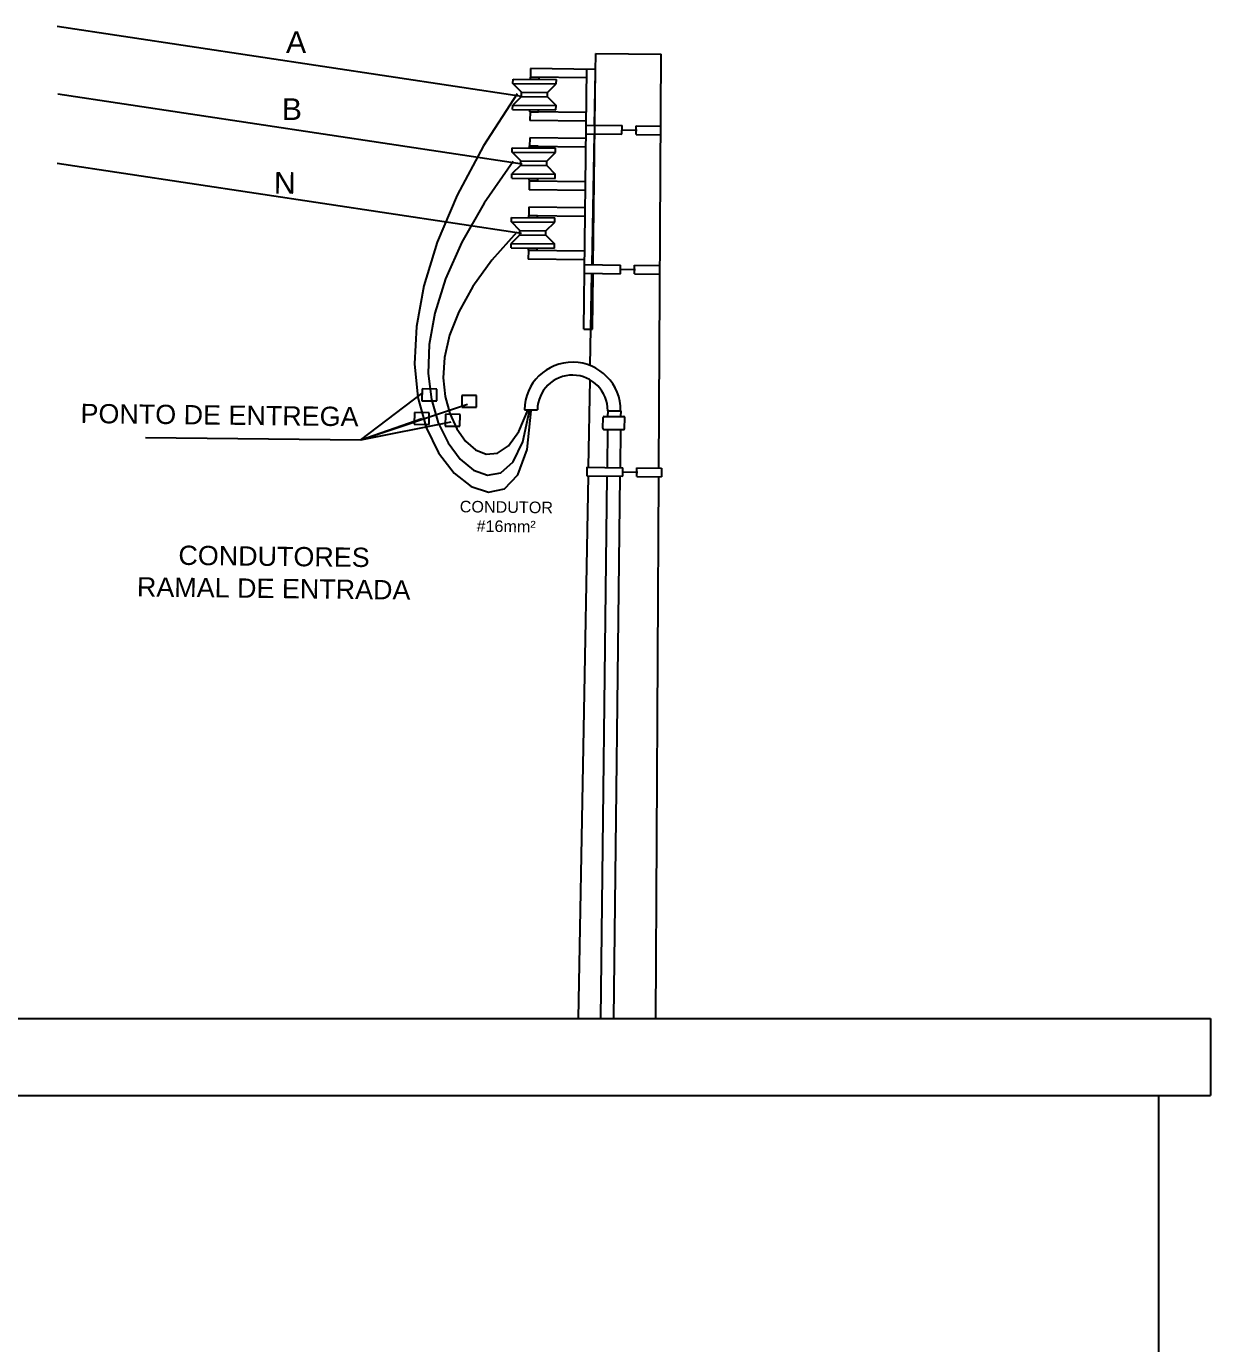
# Model space of a CAD drawing. Header units: millimetres. Extents: x 3165 to 8716, y -1118 to 2802.
# Drawn here: x 4046 to 4833, y -87 to 789 of the extents above; entities that cross this region are included whole.
import ezdxf

# ---------------------------------------------------------------- set-up
doc = ezdxf.new("R2010")
doc.units = ezdxf.units.MM
doc.linetypes.add('ACAD_ISO02W100', pattern=[15, 12, -3])
doc.layers.add('ELETRICA', color=3, linetype='Continuous')
doc.layers.add('MEDIDOR', color=7, linetype='Continuous')
doc.layers.add('ELETRICO', color=7, linetype='Continuous', lineweight=25)
doc.layers.add('TEXTO 1', color=7, linetype='Continuous', lineweight=25)
doc.styles.add('ROMANS', font='arial.ttf')
doc.styles.get("Standard").update_dxf_attribs({"font": 'arial.ttf'})

msp = doc.modelspace()

# ---------------------------------------------------------------- linework, layer by layer
for p, q in [((3760.26, 129.03), (4832.75, 129.03)), ((3760.26, 77.83), (4832.75, 77.83))]:
    msp.add_line(p, q)
at = {"layer": 'ELETRICA', "color": 0}
for p, q in [((4416, 587.24), (4421.8, 587.24)), ((4832.75, 129.03), (4832.75, 77.83)), ((4798.04, 77.83), (4798.04, -626.38))]:
    msp.add_line(p, q, dxfattribs=at)
at = {"layer": 'MEDIDOR'}
for p, q in [((4374.64, 741.98), (4066.07, 788.58)), ((4423.21, 722.78), (4424.06, 770.53)), ((4424.06, 770.53), (4467.54, 770.02)), ((4465.93, 494.92), (4467.54, 770.02)), ((4368.98, 750.69), (4369.02, 753.57)), ((4369.02, 753.57), (4397.82, 753.23)), ((4380.54, 753.43), (4380.55, 754.87)), ((4380.55, 754.87), (4386.31, 754.81)), ((4380.67, 760.49), (4380.61, 754.73)), ((4418.04, 754.29), (4380.61, 754.73)), ((4423.87, 759.99), (4380.67, 760.49)), ((4386.3, 753.37), (4386.31, 754.81)), ((4397.78, 750.35), (4397.82, 753.23)), ((4416.09, 587.27), (4418.11, 760.05)), ((4422.35, 630.12), (4423.87, 759.99)), ((4368.98, 750.69), (4397.78, 750.35)), ((4374.68, 744.86), (4368.98, 750.69)), ((4374.64, 741.98), (4374.68, 744.86)), ((4374.68, 744.86), (4391.96, 744.66)), ((4391.92, 741.78), (4391.96, 744.66)), ((4391.96, 744.66), (4397.78, 750.35)), ((4375.1, 696.88), (4066.52, 743.48)), ((4368.78, 733.41), (4368.82, 736.29)), ((4374.64, 741.98), (4368.82, 736.29)), ((4368.82, 736.29), (4397.61, 735.95)), ((4374.64, 741.98), (4391.92, 741.78)), ((4391.92, 741.78), (4397.61, 735.95)), ((4397.58, 733.07), (4397.61, 735.95)), ((4368.78, 733.41), (4397.58, 733.07)), ((4380.34, 731.69), (4380.27, 725.93)), ((4380.28, 731.83), (4380.3, 733.27)), ((4380.28, 731.83), (4386.04, 731.77)), ((4417.77, 731.26), (4380.34, 731.69)), ((4386.04, 731.77), (4386.06, 733.21)), ((4417.71, 725.5), (4380.27, 725.93)), ((4417.67, 722.84), (4441.51, 722.56)), ((4440.93, 719.8), (4451.48, 719.67)), ((4441.45, 716.8), (4441.51, 722.56)), ((4450.89, 716.69), (4450.95, 722.45)), ((4450.95, 722.45), (4467.26, 722.26)), ((4380.13, 714.41), (4380.07, 708.66)), ((4417.57, 713.98), (4380.13, 714.41)), ((4417.61, 717.08), (4441.45, 716.8)), ((4421.58, 630.12), (4423.11, 717.02)), ((4450.89, 716.69), (4467.23, 716.5)), ((4368.45, 704.98), (4368.48, 707.86)), ((4368.45, 704.98), (4397.25, 704.64)), ((4374.14, 699.15), (4368.45, 704.98)), ((4368.48, 707.86), (4397.28, 707.52)), ((4380, 707.72), (4380.02, 709.16)), ((4380.02, 709.16), (4385.78, 709.09)), ((4417.5, 708.22), (4380.07, 708.66)), ((4385.76, 707.65), (4385.78, 709.09)), ((4391.42, 698.95), (4397.25, 704.64)), ((4397.25, 704.64), (4397.28, 707.52)), ((4374.56, 650.81), (4065.98, 697.41)), ((4374.11, 696.27), (4368.28, 690.58)), ((4374.11, 696.27), (4374.14, 699.15)), ((4374.11, 696.27), (4391.39, 696.07)), ((4374.14, 699.15), (4391.42, 698.95)), ((4391.39, 696.07), (4391.42, 698.95)), ((4391.39, 696.07), (4397.08, 690.24)), ((4368.25, 687.7), (4368.28, 690.58)), ((4368.25, 687.7), (4397.04, 687.36)), ((4368.28, 690.58), (4397.08, 690.24)), ((4379.8, 685.62), (4379.73, 679.86)), ((4379.75, 686.12), (4379.77, 687.56)), ((4379.75, 686.12), (4385.51, 686.06)), ((4417.23, 685.18), (4379.8, 685.62)), ((4385.51, 686.06), (4385.53, 687.5)), ((4397.04, 687.36), (4397.08, 690.24)), ((4417.17, 679.42), (4379.73, 679.86)), ((4379.59, 668.34), (4379.53, 662.58)), ((4417.03, 667.9), (4379.59, 668.34)), ((4367.91, 658.69), (4367.94, 661.57)), ((4367.91, 658.69), (4396.71, 658.35)), ((4373.6, 652.86), (4367.91, 658.69)), ((4367.94, 661.57), (4396.74, 661.23)), ((4379.46, 661.43), (4379.48, 662.87)), ((4379.48, 662.87), (4385.24, 662.8)), ((4416.96, 662.14), (4379.53, 662.58)), ((4385.22, 661.36), (4385.24, 662.8)), ((4390.88, 652.66), (4396.71, 658.35)), ((4396.71, 658.35), (4396.74, 661.23)), ((4373.57, 649.98), (4367.74, 644.29)), ((4373.57, 649.98), (4373.6, 652.86)), ((4373.57, 649.98), (4390.84, 649.78)), ((4373.6, 652.86), (4390.88, 652.66)), ((4390.84, 649.78), (4390.88, 652.66)), ((4390.84, 649.78), (4396.54, 643.95)), ((4367.7, 641.41), (4367.74, 644.29)), ((4367.7, 641.41), (4396.5, 641.07)), ((4367.74, 644.29), (4396.54, 643.95)), ((4379.26, 639.54), (4379.19, 633.78)), ((4379.21, 639.83), (4379.22, 641.27)), ((4379.21, 639.83), (4384.97, 639.77)), ((4416.69, 639.1), (4379.26, 639.54)), ((4384.97, 639.77), (4384.98, 641.21)), ((4396.5, 641.07), (4396.54, 643.95)), ((4416.63, 633.34), (4379.19, 633.78)), ((4416.52, 624.42), (4440.36, 624.14)), ((4416.59, 630.18), (4440.43, 629.9)), ((4420.4, 563.07), (4421.48, 624.36)), ((4421.85, 587.2), (4422.28, 624.36)), ((4439.84, 627.14), (4450.39, 627.01)), ((4440.36, 624.14), (4440.43, 629.9)), ((4449.8, 624.03), (4449.87, 629.79)), ((4449.8, 624.03), (4466.14, 623.84)), ((4449.87, 629.79), (4466.18, 629.6)), ((4419.21, 495.47), (4420.23, 553.58)), ((4267.93, 513.68), (4308.52, 544.57)), ((4308.55, 547.51), (4308.46, 539.67)), ((4318.36, 547.4), (4308.55, 547.51)), ((4318.27, 539.56), (4318.36, 547.4)), ((4335, 543.28), (4334.9, 535.44)), ((4344.81, 543.17), (4335, 543.28)), ((4344.72, 535.33), (4344.81, 543.17)), ((4267.93, 513.68), (4338.85, 537.36)), ((4308.46, 539.67), (4318.27, 539.56)), ((4334.9, 535.44), (4344.72, 535.33)), ((4267.93, 513.68), (4308.32, 527.91)), ((4267.93, 513.68), (4327.92, 525.72)), ((4303.46, 531.89), (4303.37, 524.05)), ((4313.27, 531.77), (4303.46, 531.89)), ((4313.18, 523.93), (4313.27, 531.77)), ((4324.06, 530.67), (4323.96, 522.82)), ((4333.87, 530.55), (4324.06, 530.67)), ((4333.77, 522.71), (4333.87, 530.55)), ((4376.6, 533.71), (4385.24, 533.61)), ((4428.76, 521.36), (4428.84, 528.56)), ((4429.57, 529.27), (4442.53, 529.12)), ((4431.94, 533.07), (4431.9, 529.24)), ((4431.94, 533.07), (4440.58, 532.96)), ((4440.58, 532.96), (4440.54, 529.14)), ((4443.16, 521.19), (4443.24, 528.39)), ((4303.37, 524.05), (4313.18, 523.93)), ((4323.96, 522.82), (4333.77, 522.71)), ((4429.47, 520.63), (4442.43, 520.48)), ((4431.8, 520.6), (4431.5, 495.33)), ((4440.44, 520.5), (4440.14, 495.23)), ((4124.69, 515.35), (4267.93, 513.68)), ((4418.14, 495.48), (4418.07, 489.72)), ((4418.14, 495.48), (4441.97, 495.2)), ((4441.39, 492.44), (4451.94, 492.31)), ((4441.91, 489.45), (4441.97, 495.2)), ((4451.35, 489.33), (4451.42, 495.09)), ((4451.42, 495.09), (4467.72, 494.9)), ((4467.72, 494.9), (4467.69, 489.14)), ((4412.54, 129.03), (4419.11, 489.71)), ((4418.07, 489.72), (4441.91, 489.45)), ((4431.44, 489.57), (4427.22, 129.26)), ((4440.07, 489.47), (4435.86, 129.16)), ((4451.35, 489.33), (4467.69, 489.14)), ((4463.99, 128.83), (4465.9, 489.16))]:
    msp.add_line(p, q, dxfattribs=at)
for points in [[(4371.69, 743.83), (4349.42, 709.24), (4331.84, 676.3), (4318.71, 645.17), (4309.78, 616), (4304.81, 588.95), (4303.56, 564.16), (4305.77, 541.79), (4311.2, 521.99), (4319.49, 505.03), (4329.8, 491.63), (4341.19, 482.63), (4352.7, 478.86), (4363.39, 481.17), (4372.3, 490.4), (4378.48, 507.37), (4380.99, 532.94)], [(4369.2, 698.76), (4349.84, 671.12), (4334.91, 645.09), (4324.06, 620.69), (4316.96, 598), (4313.28, 577.04), (4312.66, 557.87), (4314.79, 540.54), (4319.33, 525.08), (4325.89, 511.67), (4333.93, 500.92), (4342.85, 493.55), (4352.07, 490.3), (4360.98, 491.88), (4369.01, 499.03), (4375.55, 512.48), (4380.01, 532.95)], [(4371.59, 651.68), (4354.99, 633.2), (4342.21, 615.59), (4332.9, 598.91), (4326.76, 583.21), (4323.42, 568.52), (4322.58, 554.92), (4323.88, 542.43), (4327, 531.12), (4331.62, 521.12), (4337.4, 512.92), (4344.04, 507.11), (4351.22, 504.25), (4358.63, 504.92), (4365.94, 509.71), (4372.85, 519.19), (4379.04, 533.94)]]:
    msp.add_lwpolyline(points, dxfattribs=at)
for centre, radius, start, end in [((4408.59, 533.34), 31.99, 359.32931, 179.32931), ((4408.59, 533.34), 23.35, 359.32931, 179.32931), ((4429.56, 528.55), 0.72, 89.32931, 179.32931), ((4442.52, 528.4), 0.72, 359.32931, 89.32931), ((4429.48, 521.35), 0.72, 179.32931, 269.32931), ((4442.44, 521.2), 0.72, 269.32931, 359.32931)]:
    msp.add_arc(centre, radius, start, end, dxfattribs=at)

# ---------------------------------------------------------------- texts
at = {"insert": (4412.21, 472.31), "char_height": 7.68, "width": 95.1366, "attachment_point": 3, "rotation": 359.32931}
msp.add_mtext('\\pxqc;CONDUTOR \\P#16mm²', dxfattribs=at)
at = {"layer": 'ELETRICO', "style": 'ROMANS'}
for s, p in [('A', (4218.12, 770.94)), ('B', (4215.26, 726.44)), ('N', (4209.99, 677.39))]:
    msp.add_text(s, height=14.4, rotation=359.32931, dxfattribs=at).set_placement(p)
at = {"layer": 'TEXTO 1', "linetype": 'ACAD_ISO02W100', "char_height": 12.8, "attachment_point": 3, "rotation": 359.32931}
for s, insert, width in [('PONTO DE ENTREGA', (4266.39, 535.52), 200.8496), ('\\pxqc;CONDUTORES\\PRAMAL DE ENTRADA', (4309.45, 441.52), 198.4)]:
    msp.add_mtext(s, dxfattribs=dict(at, insert=insert, width=width))

doc.saveas('drawing.dxf')
